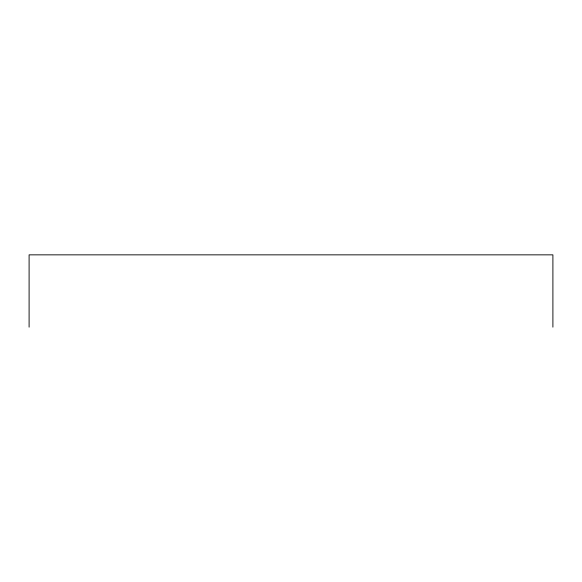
<?xml version="1.0" encoding="UTF-8"?>
<svg xmlns="http://www.w3.org/2000/svg" width="582" height="582" viewBox="0 0 582 582"><rect width="100%" height="100%" fill="white"/><g stroke="black" fill="none" stroke-linecap="round" stroke-linejoin="round"><path stroke-width="0.87" d="M552.9 327.149L552.9 254.851L29.1 254.851L29.1 327.149"/></g></svg>
